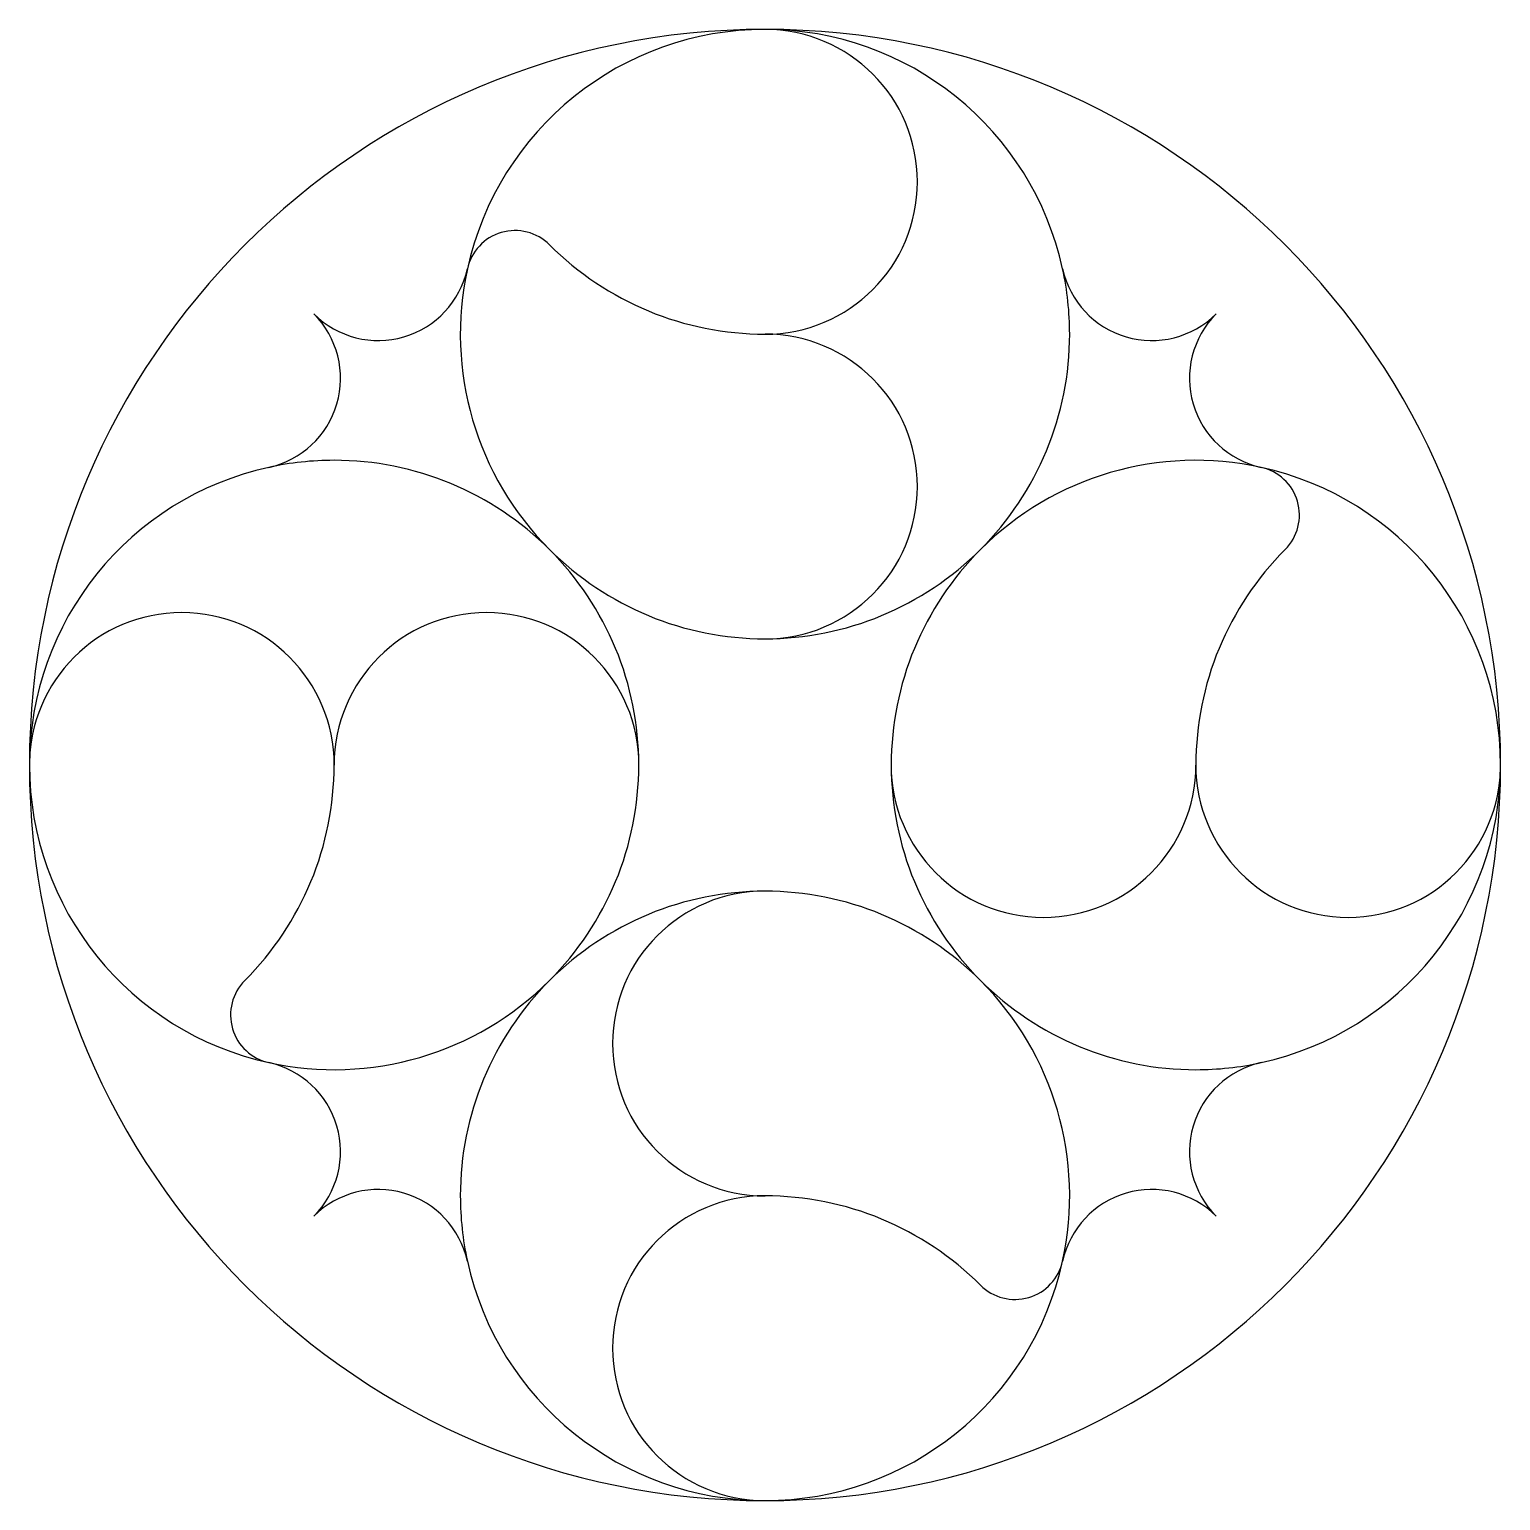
# Model space of a CAD drawing. Extents: x -50 to 50, y -50 to 50.
import ezdxf

# ---------------------------------------------------------------- set-up
doc = ezdxf.new("R2010")
doc.units = 0
doc.layers.add('MODELSKETCH_VISIBLE', color=7, linetype='CONTINUOUS')

msp = doc.modelspace()

# ---------------------------------------------------------------- linework, layer by layer
at = {"layer": 'MODELSKETCH_VISIBLE'}
for centre, radius, start, end in [((0, 0), 50, 90, 180), ((0, 29.29), 20.71, 90, 167.6499), ((0, 29.29), 20.71, 90, 167.6499), ((0, 39.64), 10.36, 270, 90), ((0, 39.64), 10.36, 270, 90), ((0, 29.29), 20.71, 12.3501, 90), ((0, 29.29), 20.71, 12.3501, 90), ((0, 0), 50, 0, 90), ((-16.99, 33.01), 3.32, 45, 167.6499), ((0, 50), 20.71, 225, 270), ((-26.28, 35.04), 6.19, 225, 347.6499), ((-26.28, 35.04), 6.19, 225, 347.6499), ((0, 29.29), 20.71, 167.6499, 225), ((26.28, 35.04), 6.19, 192.3501, 315), ((0, 29.29), 20.71, 0, 12.3501), ((0, 29.29), 20.71, 0, 12.3501), ((26.28, 35.04), 6.19, 192.3501, 315), ((-35.04, 26.28), 6.19, 282.3501, 45), ((-35.04, 26.28), 6.19, 282.3501, 45), ((35.04, 26.28), 6.19, 135, 257.6499), ((35.04, 26.28), 6.19, 135, 257.6499), ((0, 18.93), 10.36, 270, 90), ((0, 29.29), 20.71, 315, 0), ((0, 29.29), 20.71, 315, 0), ((-29.29, 0), 20.71, 102.3501, 180), ((-29.29, 0), 20.71, 102.3501, 180), ((-29.29, 0), 20.71, 90, 102.3501), ((-29.29, 0), 20.71, 90, 102.3501), ((-29.29, 0), 20.71, 45, 90), ((-29.29, 0), 20.71, 45, 90), ((29.29, 0), 20.71, 77.6499, 135), ((29.29, 0), 20.71, 0, 77.6499), ((29.29, 0), 20.71, 0, 77.6499), ((33.01, 16.99), 3.32, 315, 77.6499), ((0, 29.29), 20.71, 225, 270), ((-29.29, 0), 20.71, 0, 45), ((-29.29, 0), 20.71, 0, 45), ((0, 29.29), 20.71, 225, 270), ((-29.29, 0), 20.71, 0, 45), ((-29.29, 0), 20.71, 0, 45), ((-29.29, 0), 20.71, 0, 45), ((0, 29.29), 20.71, 225, 270), ((0, 29.29), 20.71, 225, 270), ((0, 29.29), 20.71, 270, 315), ((0, 29.29), 20.71, 270, 315), ((0, 29.29), 20.71, 270, 315), ((0, 29.29), 20.71, 270, 315), ((0, 29.29), 20.71, 270, 315), ((29.29, 0), 20.71, 135, 180), ((29.29, 0), 20.71, 135, 180), ((29.29, 0), 20.71, 135, 180), ((29.29, 0), 20.71, 135, 180), ((50, 0), 20.71, 135, 180), ((-39.64, 0), 10.36, 0, 180), ((-39.64, 0), 10.36, 0, 180), ((-18.93, 0), 10.36, 0, 180), ((-29.29, 0), 20.71, 180, 257.6499), ((-29.29, 0), 20.71, 180, 257.6499), ((0, 0), 50, 180, 270), ((-29.29, 0), 20.71, 315, 0), ((-29.29, 0), 20.71, 315, 0), ((0, 0), 50, 270, 0), ((29.29, 0), 20.71, 180, 225), ((-50, 0), 20.71, 315, 0), ((-29.29, 0), 20.71, 315, 0), ((-29.29, 0), 20.71, 315, 0), ((29.29, 0), 20.71, 180, 225), ((29.29, 0), 20.71, 180, 225), ((29.29, 0), 20.71, 180, 225), ((18.93, 0), 10.36, 180, 0), ((29.29, 0), 20.71, 180, 225), ((39.64, 0), 10.36, 180, 0), ((39.64, 0), 10.36, 180, 0), ((29.29, 0), 20.71, 282.3501, 0), ((29.29, 0), 20.71, 282.3501, 0), ((0, -29.29), 20.71, 90, 135), ((0, -29.29), 20.71, 90, 135), ((0, -29.29), 20.71, 90, 135), ((0, -29.29), 20.71, 90, 135), ((0, -29.29), 20.71, 90, 135), ((0, -18.93), 10.36, 90, 270), ((0, -29.29), 20.71, 45, 90), ((0, -29.29), 20.71, 45, 90), ((0, -29.29), 20.71, 45, 90), ((0, -29.29), 20.71, 45, 90), ((-33.01, -16.99), 3.32, 135, 257.6499), ((-29.29, 0), 20.71, 257.6499, 315), ((0, -29.29), 20.71, 135, 180), ((0, -29.29), 20.71, 135, 180), ((29.29, 0), 20.71, 225, 270), ((29.29, 0), 20.71, 225, 270), ((0, -29.29), 20.71, 347.6499, 45), ((-35.04, -26.28), 6.19, 315, 77.6499), ((-35.04, -26.28), 6.19, 315, 77.6499), ((35.04, -26.28), 6.19, 102.3501, 225), ((35.04, -26.28), 6.19, 102.3501, 225), ((29.29, 0), 20.71, 270, 282.3501), ((29.29, 0), 20.71, 270, 282.3501), ((-26.28, -35.04), 6.19, 12.3501, 135), ((-26.28, -35.04), 6.19, 12.3501, 135), ((26.28, -35.04), 6.19, 45, 167.6499), ((26.28, -35.04), 6.19, 45, 167.6499), ((0, -29.29), 20.71, 180, 192.3501), ((0, -29.29), 20.71, 180, 192.3501), ((0, -39.64), 10.36, 90, 270), ((0, -39.64), 10.36, 90, 270), ((0, -50), 20.71, 45, 90), ((0, -29.29), 20.71, 192.3501, 270), ((0, -29.29), 20.71, 192.3501, 270), ((0, -29.29), 20.71, 270, 347.6499), ((0, -29.29), 20.71, 270, 347.6499), ((16.99, -33.01), 3.32, 225, 347.6499)]:
    msp.add_arc(centre, radius, start, end, dxfattribs=at)

doc.saveas('drawing.dxf')
